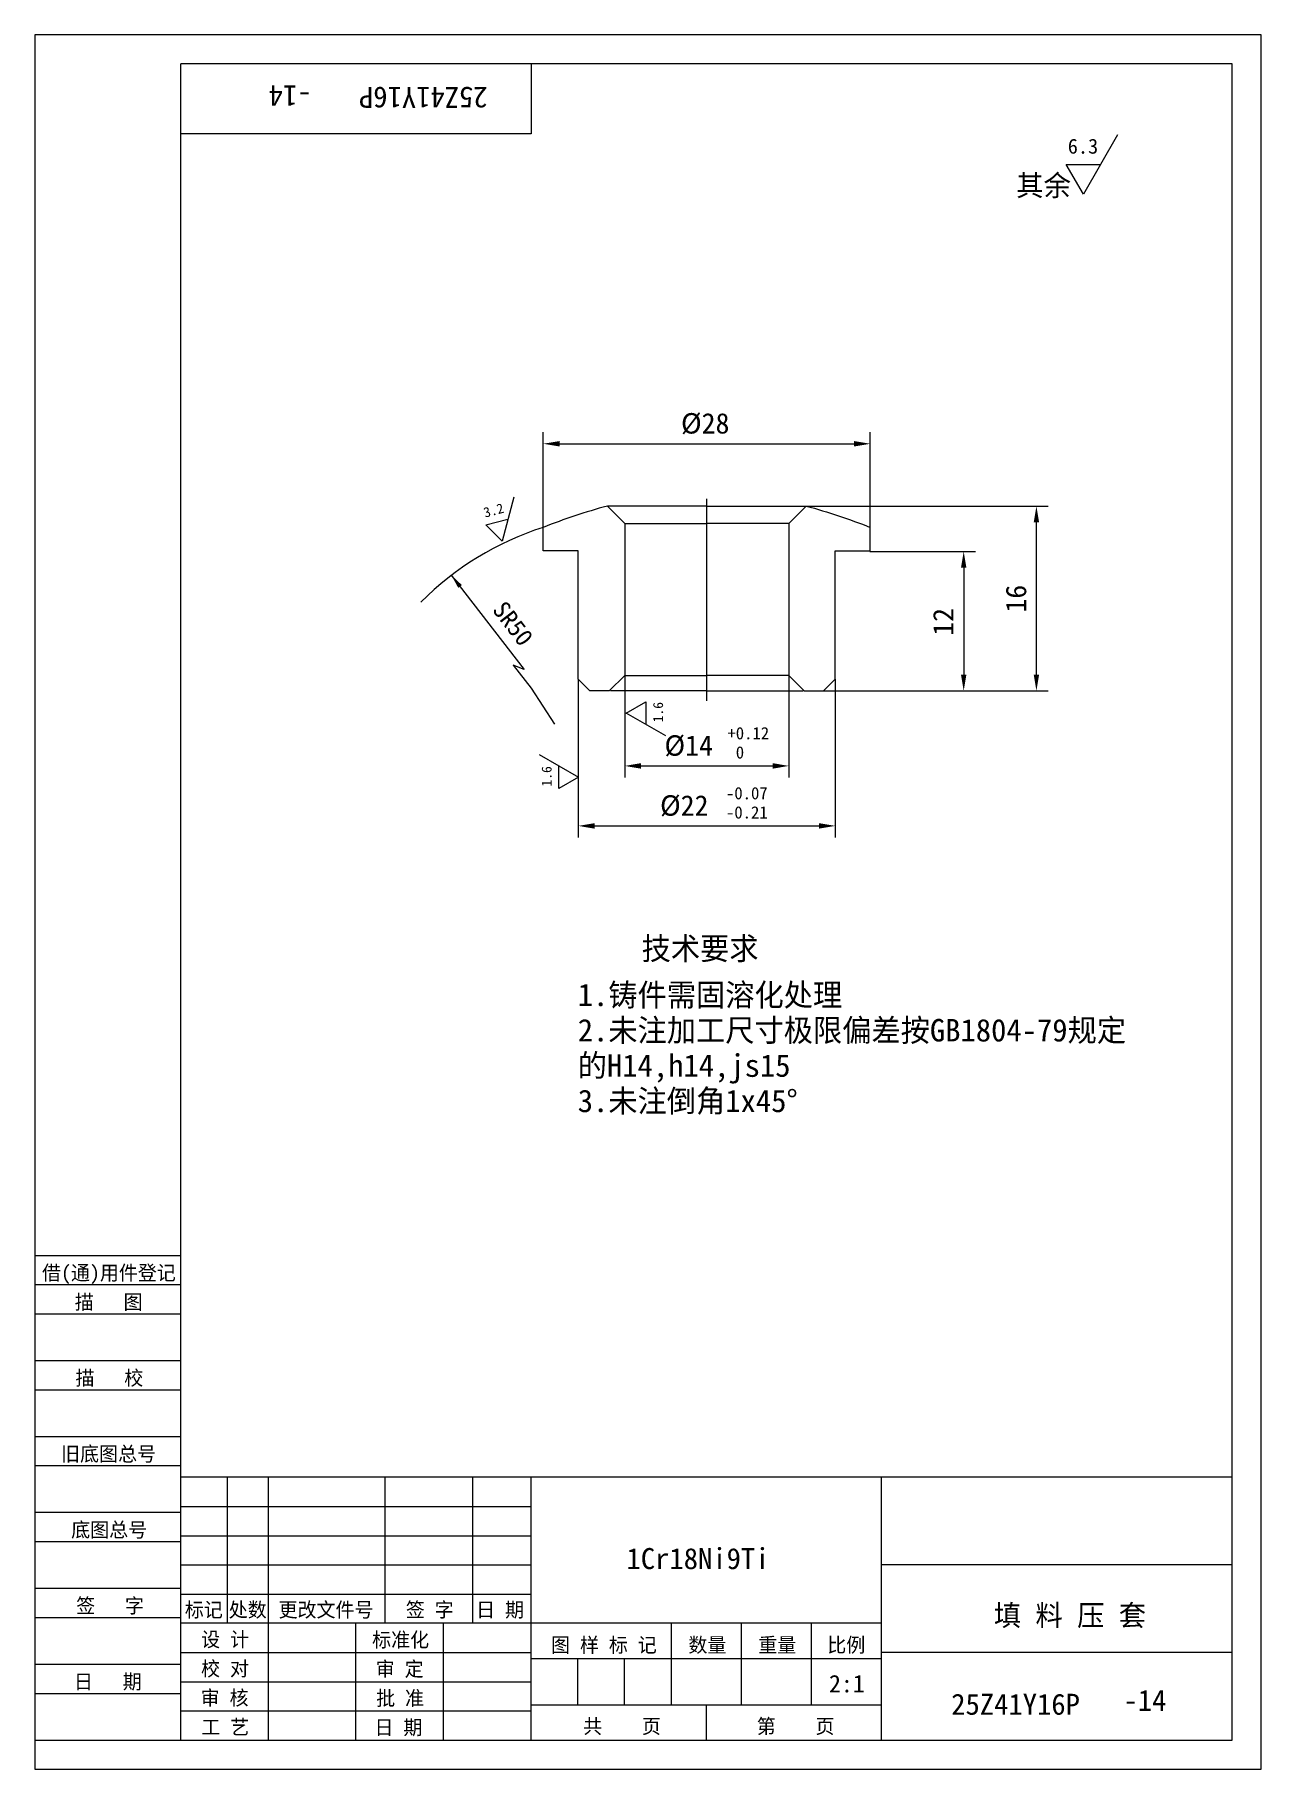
# Model space of a CAD drawing. Header units: metres. Extents: x 0 to 210, y 0 to 297.
import ezdxf

# ---------------------------------------------------------------- set-up
doc = ezdxf.new("R2010")
doc.units = ezdxf.units.M
for name, color, linetype in [('C', 6, 'Continuous'), ('D', 1, 'Continuous'), ('FL', 5, 'Continuous'), ('T', 7, 'Continuous'), ('TL', 4, 'Continuous')]:
    doc.layers.add(name, color=color, linetype=linetype)

# ---------------------------------------------------------------- blocks, each defined once
blk = doc.blocks.new('TUKUN4')
at = {"layer": 'FL'}
for p, q in [((0, 297), (0, 0)), ((210, 297), (0, 297)), ((210, 0), (210, 297)), ((0, 78), (25, 78)), ((0, 70), (25, 70)), ((0, 65), (25, 65)), ((0, 57), (25, 57)), ((0, 52), (25, 52)), ((33, 25), (33, 50)), ((40, 5), (40, 50)), ((60, 25), (60, 50)), ((75, 25), (75, 50)), ((25, 45), (85, 45)), ((0, 44), (25, 44)), ((0, 39), (25, 39)), ((25, 40), (85, 40)), ((25, 35), (85, 35)), ((0, 31), (25, 31)), ((25, 30), (85, 30)), ((0, 26), (25, 26)), ((70, 5), (70, 25)), ((0, 18), (25, 18)), ((25, 20), (85, 20)), ((25, 15), (85, 15)), ((0, 13), (25, 13)), ((25, 10), (85, 10)), ((0, 0), (210, 0))]:
    blk.add_line(p, q, dxfattribs=at)
at = {"layer": 'TL'}
for p, q in [((25, 5), (25, 292)), ((205, 292), (25, 292)), ((85, 292), (85, 280)), ((205, 5), (205, 292)), ((85, 280), (25, 280)), ((0, 88), (25, 88)), ((0, 83), (25, 83)), ((205, 50), (25, 50)), ((85, 5), (85, 50)), ((145, 5), (145, 50)), ((205, 35), (145, 35)), ((145, 25), (25, 25)), ((55, 5), (55, 25)), ((109, 11), (109, 25)), ((121, 11), (121, 25)), ((133, 11), (133, 25)), ((85, 19), (145, 19)), ((93, 11), (93, 19)), ((101, 11), (101, 19)), ((205, 20), (145, 20)), ((145, 11), (85, 11)), ((115, 5), (115, 11)), ((0, 5), (205, 5))]:
    blk.add_line(p, q, dxfattribs=at)
at = {"layer": 'T'}
for s, p in [('借(通)用件登记', (1.26, 83.76)), ('描   图', (6.86, 78.76)), ('描   校', (6.98, 65.76)), ('旧底图总号', (4.52, 52.76)), ('底图总号', (6.25, 39.76)), ('签   字', (7.1, 26.76)), ('标记', (25.71, 26.07)), ('处数', (33.22, 26.07)), ('更改文件号', (41.75, 26.07)), ('签 字', (63.53, 26.07)), ('日 期', (75.57, 26.07)), ('设 计', (28.5, 20.99)), ('标准化', (57.77, 20.93)), ('图 样 标 记', (88.4, 20.04)), ('数量', (111.92, 20.04)), ('重量', (123.88, 20.04)), ('比例', (135.7, 20.04)), ('校 对', (28.48, 15.99)), ('审 定', (58.39, 15.93)), ('日   期', (6.72, 13.76)), ('审 核', (28.41, 10.99)), ('批 准', (58.46, 10.93)), ('共    页', (93.91, 6.13)), ('第    页', (123.62, 6.13)), ('工 艺', (28.52, 5.99)), ('日 期', (58.18, 5.93))]:
    blk.add_text(s, height=2.5, dxfattribs=at).set_placement(p)

msp = doc.modelspace()

# ---------------------------------------------------------------- linework, layer by layer
at = {"layer": 'C'}
msp.add_line((115.06, 182.94), (115.06, 217.54), dxfattribs=at)
at = {"layer": 'D'}
for p, q in [((185.4, 279.85), (179.55, 269.71)), ((176.62, 274.78), (182.47, 274.78)), ((179.55, 269.71), (176.62, 274.78)), ((87.06, 212.64), (87.06, 228.96)), ((143.06, 212.64), (143.06, 228.96)), ((89.86, 226.96), (140.26, 226.96)), ((82.04, 217.84), (80.02, 210.3)), ((77.26, 213.06), (81.03, 214.07)), ((132.09, 216.29), (173.5, 216.29)), ((80.02, 210.3), (77.26, 213.06)), ((171.5, 187.44), (171.5, 213.49)), ((142.98, 208.52), (161.05, 208.52)), ((159.05, 205.72), (159.05, 187.44)), ((71.32, 204.47), (83.78, 188.31)), ((81.93, 189.07), (84.98, 185.11)), ((83.78, 188.31), (81.93, 189.07)), ((101.01, 187.2), (101.01, 169.8)), ((129.13, 187.2), (129.13, 169.8)), ((84.98, 185.11), (89.01, 178.97)), ((93.06, 186.64), (93.06, 159.53)), ((135.06, 184.64), (161.05, 184.64)), ((137.06, 186.64), (137.06, 159.53)), ((161.05, 184.64), (173.5, 184.64)), ((101.27, 180.85), (104.65, 182.8)), ((104.65, 182.8), (104.65, 178.89)), ((108.03, 176.94), (101.27, 180.85)), ((86.34, 173.76), (93.1, 169.86)), ((89.72, 167.91), (89.72, 171.81)), ((93.1, 169.86), (89.72, 167.91)), ((103.81, 171.8), (126.33, 171.8)), ((95.86, 161.53), (134.26, 161.53))]:
    msp.add_line(p, q, dxfattribs=at)
msp.add_lwpolyline([(87.06, 212.64, 0.12), (66.12, 199.85, 0.12)], format="xyb", dxfattribs=at)
for points in [[(89.86, 227.42), (89.86, 226.49), (87.06, 226.96)], [(140.26, 227.42), (140.26, 226.49), (143.06, 226.96)], [(171.03, 213.49), (171.96, 213.49), (171.5, 216.29)], [(158.58, 205.72), (159.51, 205.72), (159.05, 208.52)], [(73.14, 202.76), (71.32, 204.47), (72.52, 202.28)], [(158.58, 187.44), (159.51, 187.44), (159.05, 184.64)], [(171.03, 187.44), (171.96, 187.44), (171.5, 184.64)], [(103.81, 172.27), (103.81, 171.33), (101.01, 171.8)], [(126.33, 172.27), (126.33, 171.33), (129.13, 171.8)], [(95.86, 162), (95.86, 161.06), (93.06, 161.53)], [(134.26, 162), (134.26, 161.06), (137.06, 161.53)]]:
    msp.add_solid(points, dxfattribs=at)
at = {"layer": 'TL'}
for p, q in [((98.04, 216.29), (101.03, 213.3)), ((115.04, 216.29), (98.04, 216.29)), ((115.09, 216.29), (132.09, 216.29)), ((132.09, 216.29), (129.09, 213.3)), ((87.06, 208.64), (87.06, 212.64)), ((101.03, 213.3), (115.01, 213.3)), ((101.03, 213.3), (101.03, 187.3)), ((129.09, 213.3), (115.12, 213.3)), ((129.09, 213.3), (129.09, 187.3)), ((143.06, 208.64), (143.06, 212.64)), ((93.06, 208.64), (87.06, 208.64)), ((93.06, 186.64), (93.06, 208.64)), ((137.06, 186.64), (137.06, 208.64)), ((137.06, 208.64), (143.06, 208.64)), ((101.03, 187.3), (98.38, 184.64)), ((101.03, 187.3), (115.01, 187.3)), ((129.09, 187.3), (115.12, 187.3)), ((129.09, 187.3), (131.75, 184.64)), ((95.06, 184.64), (93.06, 186.64)), ((98.38, 184.64), (95.06, 184.64)), ((101.06, 184.64), (98.58, 184.64)), ((115.06, 184.64), (101.06, 184.64)), ((115.06, 184.64), (129.06, 184.64)), ((129.06, 184.64), (131.55, 184.64)), ((131.75, 184.64), (135.06, 184.64)), ((135.06, 184.64), (137.06, 186.64))]:
    msp.add_line(p, q, dxfattribs=at)
for points in [[(98.04, 216.29, 0.03), (87.06, 212.64, 0.03)], [(132.09, 216.29, -0.03), (143.06, 212.64, -0.03)]]:
    msp.add_lwpolyline(points, format="xyb", dxfattribs=at)

# ---------------------------------------------------------------- block references
at = {"layer": 'D'}
msp.add_blockref('TUKUN4', (0, 0), dxfattribs=at)

# ---------------------------------------------------------------- texts
for s, height, rotation, p in [('-14', 3.6, 180, (47.41, 288.33)), ('25Z41Y16P', 3.6, 180, (77.55, 288.05)), ('3.2', 1.7, 15, (77.11, 214.3)), ('16', 3.5, 90, (169.75, 198.05)), ('SR50', 3, 307.64, (78.22, 198.49)), ('12', 3.5, 90, (157.3, 194.08)), ('1.6', 1.7, 90, (107.58, 179.27)), ('1.6', 1.7, 90, (88.49, 168.28))]:
    msp.add_text(s, height=height, rotation=rotation, dxfattribs=at).set_placement(p)
for s, height, p in [('6.3', 2.55, (176.87, 276.63)), ('其余', 3.6, (168.05, 269.39)), ('%%c28', 3.5, (110.65, 228.71)), ('+0.12', 2.1, (118.6, 176.35)), ('%%c14', 3.5, (107.82, 173.55)), (' 0', 2.1, (118.6, 173.06)), ('%%c22', 3.5, (107.06, 163.28)), ('-0.07', 2.1, (118.35, 166.08)), ('-0.21', 2.1, (118.35, 162.79)), ('技术要求', 3.85, (103.91, 138.61)), ('1.铸件需固溶化处理', 3.85, (92.97, 130.67)), ('2.未注加工尺寸极限偏差按GB1804-79规定', 3.85, (92.97, 124.62)), ('的H14,h14,js15', 3.85, (92.97, 118.57)), ('3.未注倒角1x45%%d', 3.85, (92.97, 112.52)), ('1Cr18Ni9Ti', 3.6, (101.32, 34.28)), ('填 料 压 套', 3.6, (164.21, 24.56)), ('2:1', 3, (135.99, 13.16)), ('25Z41Y16P', 3.6, (156.91, 9.34)), ('-14', 3.6, (186.41, 10.01))]:
    msp.add_text(s, height=height, dxfattribs=at).set_placement(p)

doc.saveas('drawing.dxf')
